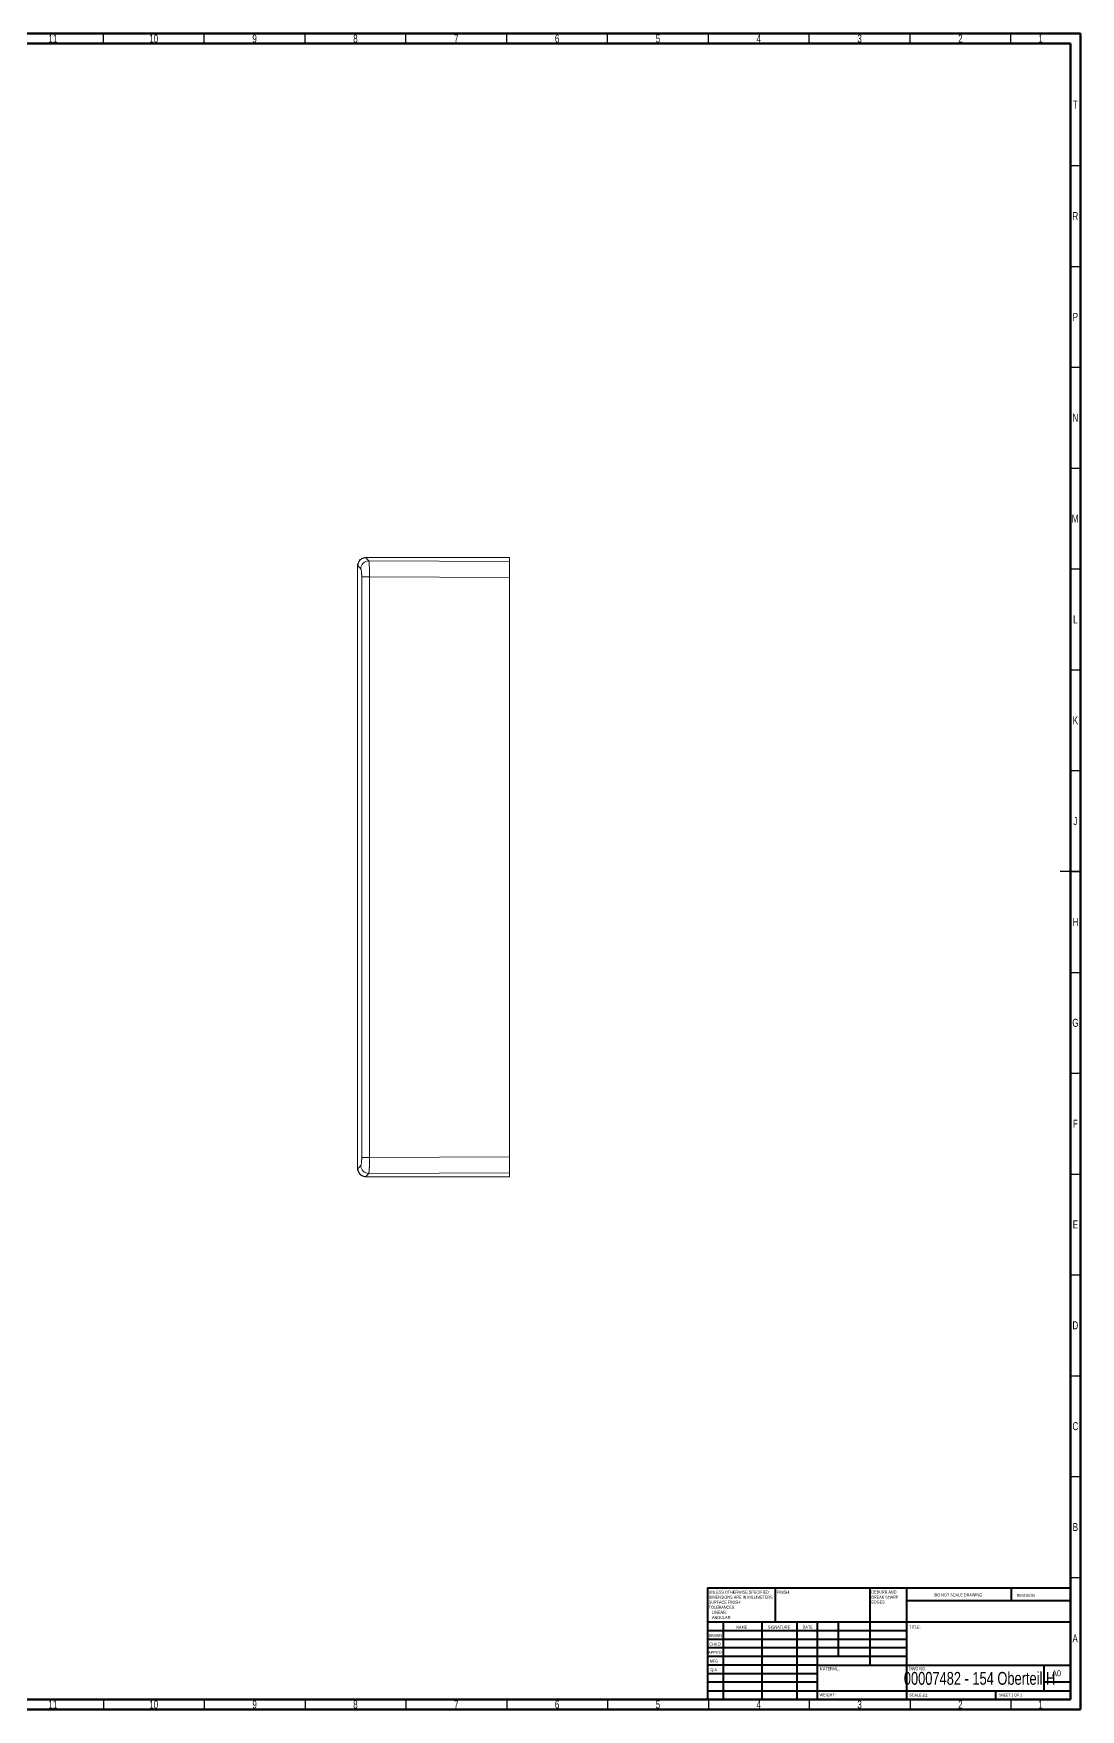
# Model space of a CAD drawing. Header units: millimetres. Extents: x 15 to 1184, y 5 to 836.
# Drawn here: x 665 to 1184, y 5 to 836 of the extents above; entities that cross this region are included whole.
import ezdxf

# ---------------------------------------------------------------- set-up
doc = ezdxf.new("R2010")
doc.units = ezdxf.units.MM
doc.styles.add('SLDTEXTSTYLE0', font='TXT', dxfattribs={"width": 0.75})
doc.styles.add('SLDTEXTSTYLE1', font='TXT', dxfattribs={"width": 0.686449})
doc.styles.add('SLDTEXTSTYLE2', font='TXT', dxfattribs={"width": 0.6875})

# ---------------------------------------------------------------- blocks, each defined once
blk = doc.blocks.new('SW_NOTE_0')
at = {"color": 0, "linetype": 'Continuous', "lineweight": 0, "char_height": 1.5, "attachment_point": 1, "style": 'SLDTEXTSTYLE0'}
for s, insert in [('UNLESS OTHERWISE SPECIFIED:', (0, 1.93)), ('TOLERANCES:', (0, -5.57)), ('SURFACE FINISH:', (0, -3.07)), ('DIMENSIONS ARE IN MILLIMETERS', (0, -0.57)), ('LINEAR:', (1.69, -8.07)), ('ANGULAR:', (1.69, -10.57))]:
    blk.add_mtext(s, dxfattribs=dict(at, insert=insert))
blk = doc.blocks.new('SW_NOTE_1')
at = {"color": 0, "linetype": 'Continuous', "lineweight": 0, "char_height": 1.5, "attachment_point": 1, "style": 'SLDTEXTSTYLE0'}
for s, insert in [('DEBURR AND', (0, 1.93)), ('BREAK SHARP', (0, -0.57)), ('EDGES', (0, -3.07))]:
    blk.add_mtext(s, dxfattribs=dict(at, insert=insert))

msp = doc.modelspace()

# ---------------------------------------------------------------- linework, layer by layer
at = {"color": 7, "linetype": 'Continuous', "lineweight": 60}
for p, q in [((15, 836), (1184, 836)), ((20, 831), (1179, 831)), ((1179, 831), (1179, 10)), ((1184, 836), (1184, 5)), ((1179, 10), (20, 10)), ((1184, 5), (15, 5))]:
    msp.add_line(p, q, dxfattribs=at)
at = {"color": 7, "linetype": 'Continuous', "lineweight": 30}
for p, q in [((699.5, 831), (699.5, 836)), ((749.5, 831), (749.5, 836)), ((799.5, 831), (799.5, 836)), ((849.5, 831), (849.5, 836)), ((899.5, 831), (899.5, 836)), ((949.5, 831), (949.5, 836)), ((999.5, 831), (999.5, 836)), ((1049.5, 831), (1049.5, 836)), ((1099.5, 831), (1099.5, 836)), ((1149.5, 831), (1149.5, 836)), ((1179, 770.5), (1184, 770.5)), ((1179, 720.5), (1184, 720.5)), ((1179, 670.5), (1184, 670.5)), ((1179, 620.5), (1184, 620.5)), ((1179, 570.5), (1184, 570.5)), ((1179, 520.5), (1184, 520.5)), ((1179, 470.5), (1184, 470.5)), ((1184, 420.5), (1174, 420.5)), ((1179, 420.5), (1184, 420.5)), ((1179, 370.5), (1184, 370.5)), ((1179, 320.5), (1184, 320.5)), ((1179, 270.5), (1184, 270.5)), ((1179, 220.5), (1184, 220.5)), ((1179, 170.5), (1184, 170.5)), ((1179, 120.5), (1184, 120.5)), ((1179, 70.5), (1184, 70.5)), ((699.5, 10), (699.5, 5)), ((749.5, 10), (749.5, 5)), ((799.5, 10), (799.5, 5)), ((849.5, 10), (849.5, 5)), ((899.5, 10), (899.5, 5)), ((949.5, 10), (949.5, 5)), ((999.5, 10), (999.5, 5)), ((1049.5, 10), (1049.5, 5)), ((1099.5, 10), (1099.5, 5)), ((1149.5, 10), (1149.5, 5))]:
    msp.add_line(p, q, dxfattribs=at)
at = {"color": 7, "linetype": 'Continuous', "lineweight": 15}
for p, q in [((829.5, 576.16), (829.7, 576.16)), ((829.7, 576.16), (900.78, 576.16)), ((900.78, 574.28), (831.08, 574.52)), ((900.78, 576.16), (900.78, 574.28)), ((900.78, 566.34), (900.78, 574.28)), ((825.47, 572.16), (825.47, 273.16)), ((825.47, 572.16), (825.69, 572.16)), ((827.57, 566.58), (831.43, 566.58)), ((827.57, 278.73), (827.57, 566.58)), ((831.43, 566.58), (900.78, 566.34)), ((831.43, 278.73), (831.43, 566.58)), ((900.78, 278.97), (900.78, 566.34)), ((831.43, 278.73), (827.57, 278.73)), ((900.78, 278.97), (831.43, 278.73)), ((900.78, 271.03), (900.78, 278.97)), ((825.47, 273.16), (825.69, 273.16)), ((829.7, 269.16), (829.5, 269.16)), ((900.78, 269.16), (829.7, 269.16)), ((831.08, 270.79), (900.78, 271.03)), ((900.78, 271.03), (900.78, 269.16))]:
    msp.add_line(p, q, dxfattribs=at)
at = {"color": 7, "linetype": 'Continuous', "lineweight": 40}
for p, q in [((999, 65.25), (1179, 65.25)), ((999, 65.25), (999, 10)), ((1032.8, 48.25), (1032.8, 65.25)), ((1079.6, 65.25), (1079.6, 27)), ((1097.8, 65.25), (1097.8, 10)), ((1179, 58.88), (1097.8, 58.88)), ((1149.8, 58.88), (1149.8, 65.25)), ((1179, 48.25), (999, 48.25)), ((1097.8, 44), (999, 44)), ((1006.8, 48.25), (1006.8, 10)), ((1025.99, 48.25), (1025.99, 10)), ((1043.4, 48.25), (1043.4, 10)), ((1053.6, 10), (1053.6, 48.25)), ((1064, 31.25), (1064, 48.25)), ((1097.8, 39.75), (999, 39.75)), ((1097.8, 35.5), (999, 35.5)), ((1097.8, 31.25), (999, 31.25)), ((1053.6, 27), (999, 27)), ((1053.6, 27), (1179, 27)), ((1166, 14.25), (1166, 27)), ((1053.6, 22.75), (999, 22.75)), ((1053.6, 18.5), (999, 18.5)), ((1179, 18.5), (1166, 18.5)), ((999, 14.25), (1179, 14.25)), ((1142, 10), (1142, 14.25))]:
    msp.add_line(p, q, dxfattribs=at)
at = {"color": 7, "linetype": 'Continuous', "lineweight": 15}
for centre, start, end in [((831.16, 570.47), 91.07087, 178.89038), ((831.16, 274.84), 181.10962, 268.92913)]:
    msp.add_arc(centre, 4.04, start, end, dxfattribs=at)
for points, knots in [([(829.5, 576.16), (829, 576.16), (828.52, 576.07), (827.82, 575.8), (827.6, 575.69), (827.18, 575.44), (826.98, 575.29), (826.61, 574.96), (826.45, 574.78), (826.15, 574.39), (826.01, 574.18), (825.68, 573.52), (825.54, 573.04), (825.49, 572.54)], [0, 0, 0, 0, 0.25, 0.25, 0.375, 0.375, 0.5, 0.5, 0.625, 0.625, 0.75, 0.75, 1, 1, 1, 1]), ([(825.69, 572.16), (825.69, 572.25), (825.7, 572.44), (825.73, 572.72), (825.78, 572.98), (825.84, 573.23), (825.92, 573.47), (826, 573.69), (826.1, 573.9), (826.2, 574.09), (826.31, 574.27), (826.41, 574.43), (826.53, 574.59), (826.64, 574.72), (826.75, 574.85), (826.95, 575.06), (827.25, 575.33), (827.7, 575.63), (828.17, 575.86), (828.66, 576.03), (829.15, 576.13), (829.48, 576.15), (829.64, 576.15)], [0, 0, 0, 0, 0.046396, 0.091152, 0.13427, 0.175749, 0.215589, 0.253789, 0.290351, 0.325274, 0.358557, 0.390201, 0.420207, 0.448573, 0.4753, 0.500388, 0.587788, 0.673529, 0.757616, 0.840054, 0.920847, 1, 1, 1, 1]), ([(831.43, 566.58), (831.43, 567.56), (831.42, 568.51), (831.4, 569.87), (831.39, 570.31), (831.36, 571.13), (831.35, 571.51), (831.32, 572.24), (831.3, 572.57), (831.26, 573.16), (831.24, 573.42), (831.18, 574.1), (831.13, 574.39), (831.08, 574.52)], [0, 0, 0, 0, 0.25, 0.25, 0.375, 0.375, 0.5, 0.5, 0.625, 0.625, 0.75, 0.75, 1, 1, 1, 1]), ([(827.57, 566.58), (827.57, 566.68), (827.57, 566.87), (827.56, 567.16), (827.56, 567.45), (827.55, 567.73), (827.53, 568.14), (827.49, 568.67), (827.44, 569.25), (827.37, 569.74), (827.3, 570.09), (827.23, 570.32), (827.17, 570.47), (827.13, 570.52), (827.11, 570.55)], [0, 0, 0, 0, 0.050273, 0.100169, 0.149964, 0.199935, 0.250356, 0.374995, 0.500131, 0.624799, 0.749944, 0.833382, 0.916347, 1, 1, 1, 1]), ([(827.11, 274.76), (827.13, 274.77), (827.15, 274.8), (827.19, 274.87), (827.22, 274.96), (827.25, 275.06), (827.3, 275.25), (827.37, 275.57), (827.44, 276.06), (827.49, 276.65), (827.53, 277.23), (827.55, 277.77), (827.57, 278.24), (827.57, 278.57), (827.57, 278.73)], [0, 0, 0, 0, 0.050335, 0.100268, 0.150047, 0.199924, 0.250148, 0.375218, 0.499964, 0.624998, 0.749741, 0.833424, 0.916416, 1, 1, 1, 1]), ([(831.43, 278.73), (831.43, 278.6), (831.43, 278.34), (831.43, 277.94), (831.43, 277.55), (831.42, 277.15), (831.42, 276.76), (831.41, 276.37), (831.41, 275.98), (831.4, 275.59), (831.39, 275.21), (831.38, 274.84), (831.37, 274.48), (831.36, 274.12), (831.35, 273.78), (831.32, 273.2), (831.28, 272.44), (831.23, 271.8), (831.19, 271.39), (831.16, 271.15), (831.12, 270.93), (831.1, 270.84), (831.08, 270.79)], [0, 0, 0, 0, 0.033908, 0.068095, 0.102561, 0.137308, 0.172335, 0.207643, 0.243233, 0.279105, 0.31526, 0.351697, 0.388418, 0.425423, 0.462713, 0.500287, 0.619517, 0.74999, 0.800981, 0.859647, 0.925988, 1, 1, 1, 1]), ([(825.49, 272.77), (825.54, 272.27), (825.68, 271.8), (826.01, 271.14), (826.14, 270.93), (826.44, 270.54), (826.61, 270.35), (826.98, 270.02), (827.18, 269.88), (827.6, 269.62), (827.82, 269.51), (828.51, 269.25), (829.01, 269.16), (829.5, 269.16)], [0, 0, 0, 0, 0.25, 0.25, 0.375, 0.375, 0.5, 0.5, 0.625, 0.625, 0.75, 0.75, 1, 1, 1, 1]), ([(829.64, 269.16), (829.55, 269.16), (829.38, 269.16), (829.11, 269.2), (828.84, 269.25), (828.57, 269.32), (828.31, 269.4), (828.04, 269.51), (827.79, 269.64), (827.54, 269.79), (827.3, 269.95), (827.07, 270.14), (826.85, 270.35), (826.63, 270.59), (826.41, 270.88), (826.19, 271.23), (825.99, 271.63), (825.83, 272.09), (825.72, 272.6), (825.7, 272.97), (825.69, 273.16)], [0, 0, 0, 0, 0.042987, 0.0864622, 0.1304265, 0.1748807, 0.2198255, 0.2652618, 0.3111904, 0.357612, 0.4045272, 0.4519369, 0.4998416, 0.5516399, 0.6099909, 0.674894, 0.746348, 0.8243515, 0.9089029, 1, 1, 1, 1])]:
    msp.add_open_spline(points, degree=3, knots=knots, dxfattribs=at)
for points in [[(829.64, 576.15), (829.66, 576.16), (829.68, 576.16), (829.7, 576.16)], [(831.08, 574.52), (830.56, 575.06), (830.08, 575.61), (829.64, 576.15)], [(825.49, 572.54), (825.48, 572.41), (825.47, 572.28), (825.47, 572.16)], [(827.11, 570.55), (826.6, 571.09), (826.12, 571.62), (825.69, 572.16)], [(827.11, 274.76), (826.6, 274.23), (826.12, 273.69), (825.69, 273.16)], [(825.47, 273.16), (825.47, 273.03), (825.48, 272.9), (825.49, 272.77)], [(829.64, 269.16), (830.08, 269.7), (830.56, 270.25), (831.08, 270.79)], [(829.7, 269.16), (829.68, 269.16), (829.66, 269.16), (829.64, 269.16)]]:
    msp.add_open_spline(points, degree=3, dxfattribs=at)

# ---------------------------------------------------------------- block references
at = {"color": 7, "linetype": 'Continuous', "lineweight": 0}
for name, p in [('SW_NOTE_0', (999.59, 61.99)), ('SW_NOTE_1', (1080.31, 62.07))]:
    msp.add_blockref(name, p, dxfattribs=at)

# ---------------------------------------------------------------- texts
for s, insert, char_height, attachment_point, style in [('11', (674.42, 835.47), 3.969, 2, 'SLDTEXTSTYLE0'), ('10', (724.42, 835.47), 3.969, 2, 'SLDTEXTSTYLE0'), ('9', (774.46, 835.47), 3.97, 2, 'SLDTEXTSTYLE0'), ('8', (824.46, 835.47), 3.97, 2, 'SLDTEXTSTYLE0'), ('7', (874.46, 835.47), 3.97, 2, 'SLDTEXTSTYLE0'), ('6', (924.46, 835.47), 3.97, 2, 'SLDTEXTSTYLE0'), ('5', (974.46, 835.47), 3.97, 2, 'SLDTEXTSTYLE0'), ('4', (1024.46, 835.47), 3.97, 2, 'SLDTEXTSTYLE0'), ('3', (1074.46, 835.47), 3.97, 2, 'SLDTEXTSTYLE0'), ('2', (1124.46, 835.47), 3.97, 2, 'SLDTEXTSTYLE0'), ('1', (1164.21, 835.47), 3.97, 2, 'SLDTEXTSTYLE0'), ('T', (1181.49, 802.78), 3.97, 2, 'SLDTEXTSTYLE0'), ('R', (1181.44, 747.47), 3.97, 2, 'SLDTEXTSTYLE0'), ('P', (1181.48, 697.47), 3.97, 2, 'SLDTEXTSTYLE0'), ('N', (1181.46, 647.47), 3.97, 2, 'SLDTEXTSTYLE0'), ('M', (1181.36, 597.47), 3.97, 2, 'SLDTEXTSTYLE0'), ('L', (1181.45, 547.47), 3.97, 2, 'SLDTEXTSTYLE0'), ('K', (1181.49, 497.47), 3.97, 2, 'SLDTEXTSTYLE0'), ('J', (1181.47, 447.47), 3.97, 2, 'SLDTEXTSTYLE0'), ('H', (1181.49, 397.47), 3.97, 2, 'SLDTEXTSTYLE0'), ('G', (1181.49, 347.47), 3.97, 2, 'SLDTEXTSTYLE0'), ('F', (1181.46, 297.47), 3.97, 2, 'SLDTEXTSTYLE0'), ('E', (1181.51, 247.47), 3.97, 2, 'SLDTEXTSTYLE0'), ('D', (1181.45, 197.47), 3.97, 2, 'SLDTEXTSTYLE0'), ('C', (1181.46, 147.47), 3.97, 2, 'SLDTEXTSTYLE0'), ('B', (1181.47, 97.47), 3.97, 2, 'SLDTEXTSTYLE0'), ('FINISH:', (1033.37, 63.92), 1.5, 1, 'SLDTEXTSTYLE0'), ('DO NOT SCALE DRAWING', (1111.61, 62.53), 1.5, 1, 'SLDTEXTSTYLE0'), ('REVISION', (1152.33, 62.33), 1.5, 1, 'SLDTEXTSTYLE0'), ('DRAWN', (999.64, 42.38), 1.5, 1, 'SLDTEXTSTYLE1'), ('NAME', (1013.32, 46.5), 1.5, 1, 'SLDTEXTSTYLE0'), ('SIGNATURE', (1029.03, 46.56), 1.5, 1, 'SLDTEXTSTYLE0'), ('DATE', (1046.21, 46.58), 1.5, 1, 'SLDTEXTSTYLE0'), ('TITLE:', (1099.09, 46.58), 1.5, 1, 'SLDTEXTSTYLE0'), ('A', (1181.34, 42.22), 3.97, 2, 'SLDTEXTSTYLE0'), ("APPV'D", (999.4, 34.07), 1.5, 1, 'SLDTEXTSTYLE0'), ("CHK'D", (999.94, 38.16), 1.5, 1, 'SLDTEXTSTYLE0'), ('MFG', (1000.12, 29.72), 1.5, 1, 'SLDTEXTSTYLE0'), ('Q.A', (1000.51, 25.5), 1.5, 1, 'SLDTEXTSTYLE0'), ('MATERIAL:', (1054.65, 25.99), 1.5, 1, 'SLDTEXTSTYLE0'), ('DWG NO.', (1098.95, 25.99), 1.5, 1, 'SLDTEXTSTYLE0'), ('00007482 - 154 Oberteil H', (1133.94, 23.61), 6.35, 2, 'SLDTEXTSTYLE0'), ('A0', (1169.87, 24.41), 2.91, 1, 'SLDTEXTSTYLE0'), ('11', (674.42, 9.47), 3.969, 2, 'SLDTEXTSTYLE0'), ('10', (724.42, 9.47), 3.969, 2, 'SLDTEXTSTYLE0'), ('9', (774.46, 9.47), 3.97, 2, 'SLDTEXTSTYLE0'), ('8', (824.46, 9.47), 3.97, 2, 'SLDTEXTSTYLE0'), ('7', (874.46, 9.47), 3.97, 2, 'SLDTEXTSTYLE0'), ('6', (924.46, 9.47), 3.97, 2, 'SLDTEXTSTYLE0'), ('5', (974.46, 9.47), 3.97, 2, 'SLDTEXTSTYLE0'), ('4', (1024.46, 9.47), 3.97, 2, 'SLDTEXTSTYLE0'), ('WEIGHT:', (1054.62, 12.95), 1.499, 1, 'SLDTEXTSTYLE0'), ('3', (1074.46, 9.47), 3.97, 2, 'SLDTEXTSTYLE0'), ('SCALE:2:1', (1099.07, 12.9), 1.5, 1, 'SLDTEXTSTYLE0'), ('2', (1124.46, 9.47), 3.97, 2, 'SLDTEXTSTYLE0'), ('SHEET 1 OF 1', (1143.48, 12.9), 1.5, 1, 'SLDTEXTSTYLE2'), ('1', (1164.21, 9.47), 3.97, 2, 'SLDTEXTSTYLE0')]:
    msp.add_mtext(s, dxfattribs=dict(at, insert=insert, char_height=char_height, attachment_point=attachment_point, style=style))

doc.saveas('drawing.dxf')
